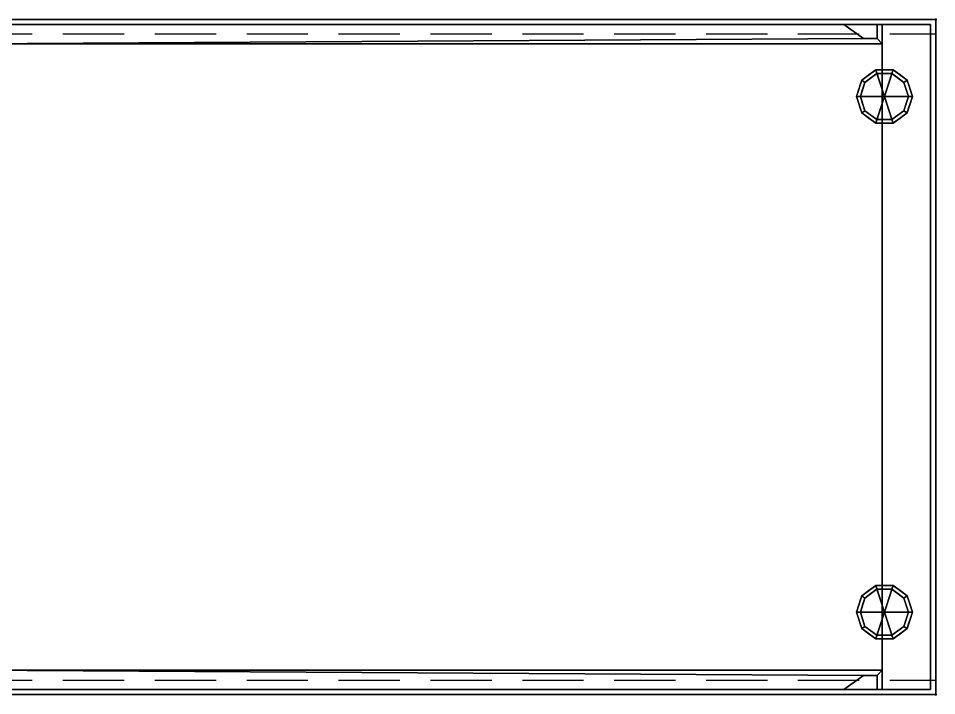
# Model space of a CAD drawing. Header units: millimetres. Extents: x -1 to 2001, y -701 to 1.
# Drawn here: x 1049 to 2001, y -701 to 1 of the extents above; entities that cross this region are included whole.
import ezdxf

# ---------------------------------------------------------------- set-up
doc = ezdxf.new("R2010")
doc.units = ezdxf.units.MM
doc.header["$PDMODE"] = 34
doc.linetypes.add('NASCOSTA', pattern=[9.525, 6.35, -3.175])
for name, color, linetype in [('IQ_200_2D', 1, 'Continuous'), ('IQ_200_3D', 1, 'Continuous'), ('IQ_204_2D', 7, 'Continuous'), ('IQ_204_3D', 7, 'Continuous'), ('IQ_INS_3D', 3, 'Continuous')]:
    doc.layers.add(name, color=color, linetype=linetype)

msp = doc.modelspace()

# ---------------------------------------------------------------- linework, layer by layer
at = {"layer": 'IQ_200_2D'}
for p, q in [((0, 0), (2000, 0)), ((2000, 0), (2000, -700)), ((2000, -700), (0, -700))]:
    msp.add_line(p, q, dxfattribs=at)
at = {"layer": 'IQ_204_2D', "linetype": 'NASCOSTA', "ltscale": 10}
for p, q in [((1000, -15), (2000, -15)), ((1000, -685), (2000, -685))]:
    msp.add_line(p, q, dxfattribs=at)
at = {"layer": 'IQ_INS_3D'}
for p in [(2000, 0), (2000, -700)]:
    msp.add_point(p, dxfattribs=at)

# ---------------------------------------------------------------- meshes
at = {"layer": 'IQ_200_3D'}
mesh = msp.add_polyface(dxfattribs=at)
corners = [(0, 0, 900), (0, -700, 900), (2000, -700, 900), (2000, 0, 900)]
mesh.append_faces([[corners[k] for k in face] for face in [(0, 1, 2, 3)]])
mesh = msp.add_polyface(dxfattribs=at)
corners = [(2000, -700, 850), (0, -700, 850), (0, 0, 850), (2000, 0, 850)]
mesh.append_faces([[corners[k] for k in face] for face in [(0, 1, 2, 3)]])
mesh = msp.add_polyface(dxfattribs=at)
corners = [(2000, 0, 900), (2000, 0, 850), (0, 0, 850), (0, 0, 900)]
mesh.append_faces([[corners[k] for k in face] for face in [(0, 1, 2, 3)]])
mesh = msp.add_polyface(dxfattribs=at)
corners = [(2000, -700, 900), (2000, -700, 850), (2000, 0, 850), (2000, 0, 900)]
mesh.append_faces([[corners[k] for k in face] for face in [(0, 1, 2, 3)]])
mesh = msp.add_polyface(dxfattribs=at)
corners = [(5.5, -5.5, 850), (5.5, -694.5, 850), (55.5, -694.5, 850), (55.5, -5.5, 850), (1994.5, -694.5, 850), (1994.5, -5.5, 850), (1944.5, -5.5, 850), (1944.5, -694.5, 850)]
mesh.append_faces([[corners[k] for k in face] for face in [(2, 3, 0, 1), (4, 5, 6, 7)]])
mesh = msp.add_polyface(dxfattribs=at)
corners = [(1994.5, -694.5, 150), (5.5, -694.5, 150), (5.5, -5.5, 150), (1994.5, -5.5, 150)]
mesh.append_faces([[corners[k] for k in face] for face in [(0, 1, 2, 3)]])
mesh = msp.add_polyface(dxfattribs=at)
corners = [(1994.5, -5.5, 150), (5.5, -5.5, 150), (5.5, -5.5, 850), (55.5, -5.5, 850), (55.5, -5.5, 200), (1944.5, -5.5, 200), (1944.5, -5.5, 850), (1994.5, -5.5, 850)]
mesh.append_faces([[corners[k] for k in face] for face in [(4, 5, 0, 1)]], dxfattribs={"vtx1": -1, "vtx3": -1})
mesh.append_faces([[corners[k] for k in face] for face in [(2, 3, 4, 1)]], dxfattribs={"vtx2": -1})
mesh.append_faces([[corners[k] for k in face] for face in [(5, 6, 7, 0)]], dxfattribs={"vtx3": -1})
mesh = msp.add_polyface(dxfattribs=at)
corners = [(1944.5, -5.5, 200), (55.5, -5.5, 200), (55.5, -694.5, 200), (1944.5, -694.5, 200)]
mesh.append_faces([[corners[k] for k in face] for face in [(0, 1, 2, 3)]])
mesh = msp.add_polyface(dxfattribs=at)
corners = [(1944.5, -25.5, 200), (1000, -25.5, 200), (1000, -5.5, 200), (1904.86, -5.5, 200), (1925.34, -19.84, 200), (1939.5, -19.84, 200), (1939.5, -5.5, 200), (1944.5, -5.5, 200)]
mesh.append_faces([[corners[k] for k in face] for face in [(7, 0, 5, 6), (3, 4, 1, 2)]], dxfattribs={"vtx1": -1})
mesh.append_faces([[corners[k] for k in face] for face in [(4, 5, 0, 1)]], dxfattribs={"vtx1": -1, "vtx3": -1})
mesh = msp.add_polyface(dxfattribs=at)
corners = [(1944.5, -25.5, 850), (1944.5, -5.5, 850), (1939.5, -5.5, 850), (1939.5, -19.84, 850), (1925.34, -19.84, 850), (1904.86, -5.5, 850), (1000, -5.5, 850), (1000, -25.5, 850)]
mesh.append_faces([[corners[k] for k in face] for face in [(7, 4, 5, 6), (3, 0, 1, 2)]], dxfattribs={"vtx0": -1})
mesh.append_faces([[corners[k] for k in face] for face in [(4, 7, 0, 3)]], dxfattribs={"vtx0": -1, "vtx2": -1})
mesh = msp.add_polyface(dxfattribs=at)
corners = [(1000, -5.5, 200), (1000, -5.5, 850), (1904.86, -5.5, 850), (1904.86, -5.5, 200)]
mesh.append_faces([[corners[k] for k in face] for face in [(0, 1, 2, 3)]])
mesh = msp.add_polyface(dxfattribs=at)
corners = [(1904.86, -5.5, 200), (1904.86, -5.5, 850), (1925.34, -19.84, 850), (1925.34, -19.84, 200)]
mesh.append_faces([[corners[k] for k in face] for face in [(0, 1, 2, 3)]])
mesh = msp.add_polyface(dxfattribs=at)
corners = [(1939.5, -5.5, 200), (1939.5, -5.5, 850), (1944.5, -5.5, 850), (1944.5, -5.5, 200)]
mesh.append_faces([[corners[k] for k in face] for face in [(0, 1, 2, 3)]])
mesh = msp.add_polyface(dxfattribs=at)
corners = [(1939.5, -19.84, 200), (1939.5, -19.84, 850), (1939.5, -5.5, 850), (1939.5, -5.5, 200)]
mesh.append_faces([[corners[k] for k in face] for face in [(0, 1, 2, 3)]])
mesh = msp.add_polyface(dxfattribs=at)
corners = [(1944.5, -694.5, 200), (1944.5, -694.5, 850), (1944.5, -5.5, 850), (1944.5, -5.5, 200)]
mesh.append_faces([[corners[k] for k in face] for face in [(0, 1, 2, 3)]])
mesh = msp.add_polyface(dxfattribs=at)
corners = [(1944.5, -5.5, 200), (1944.5, -5.5, 850), (1944.5, -25.5, 850), (1944.5, -25.5, 200)]
mesh.append_faces([[corners[k] for k in face] for face in [(0, 1, 2, 3)]])
mesh = msp.add_polyface(dxfattribs=at)
corners = [(1994.5, -694.5, 850), (1994.5, -694.5, 150), (1994.5, -5.5, 150), (1994.5, -5.5, 850)]
mesh.append_faces([[corners[k] for k in face] for face in [(0, 1, 2, 3)]])
mesh = msp.add_polyface(dxfattribs=at)
corners = [(1944.5, -25.5, 200), (1944.5, -25.5, 850), (1000, -25.5, 850), (1000, -25.5, 200)]
mesh.append_faces([[corners[k] for k in face] for face in [(0, 1, 2, 3)]])
mesh = msp.add_polyface(dxfattribs=at)
corners = [(1925.34, -19.84, 200), (1925.34, -19.84, 850), (1939.5, -19.84, 850), (1939.5, -19.84, 200)]
mesh.append_faces([[corners[k] for k in face] for face in [(0, 1, 2, 3)]])
mesh = msp.add_polyface(dxfattribs=at)
corners = [(1944.5, -674.5, 200), (1944.5, -694.5, 200), (1939.5, -694.5, 200), (1939.5, -680.16, 200), (1925.34, -680.16, 200), (1904.86, -694.5, 200), (1000, -694.5, 200), (1000, -674.5, 200)]
mesh.append_faces([[corners[k] for k in face] for face in [(3, 0, 1, 2), (7, 4, 5, 6)]], dxfattribs={"vtx0": -1})
mesh.append_faces([[corners[k] for k in face] for face in [(0, 3, 4, 7)]], dxfattribs={"vtx0": -1, "vtx2": -1})
mesh = msp.add_polyface(dxfattribs=at)
corners = [(1944.5, -674.5, 850), (1000, -674.5, 850), (1000, -694.5, 850), (1904.86, -694.5, 850), (1925.34, -680.16, 850), (1939.5, -680.16, 850), (1939.5, -694.5, 850), (1944.5, -694.5, 850)]
mesh.append_faces([[corners[k] for k in face] for face in [(3, 4, 1, 2), (7, 0, 5, 6)]], dxfattribs={"vtx1": -1})
mesh.append_faces([[corners[k] for k in face] for face in [(0, 1, 4, 5)]], dxfattribs={"vtx1": -1, "vtx3": -1})
mesh = msp.add_polyface(dxfattribs=at)
corners = [(1000, -674.5, 850), (1944.5, -674.5, 850), (1944.5, -674.5, 200), (1000, -674.5, 200)]
mesh.append_faces([[corners[k] for k in face] for face in [(0, 1, 2, 3)]])
mesh = msp.add_polyface(dxfattribs=at)
corners = [(1944.5, -674.5, 850), (1944.5, -694.5, 850), (1944.5, -694.5, 200), (1944.5, -674.5, 200)]
mesh.append_faces([[corners[k] for k in face] for face in [(0, 1, 2, 3)]])
mesh = msp.add_polyface(dxfattribs=at)
corners = [(1925.34, -680.16, 850), (1904.86, -694.5, 850), (1904.86, -694.5, 200), (1925.34, -680.16, 200)]
mesh.append_faces([[corners[k] for k in face] for face in [(0, 1, 2, 3)]])
mesh = msp.add_polyface(dxfattribs=at)
corners = [(1939.5, -680.16, 850), (1925.34, -680.16, 850), (1925.34, -680.16, 200), (1939.5, -680.16, 200)]
mesh.append_faces([[corners[k] for k in face] for face in [(0, 1, 2, 3)]])
mesh = msp.add_polyface(dxfattribs=at)
corners = [(1939.5, -694.5, 850), (1939.5, -680.16, 850), (1939.5, -680.16, 200), (1939.5, -694.5, 200)]
mesh.append_faces([[corners[k] for k in face] for face in [(0, 1, 2, 3)]])
mesh = msp.add_polyface(dxfattribs=at)
corners = [(5.5, -694.5, 150), (1994.5, -694.5, 150), (1994.5, -694.5, 850), (1944.5, -694.5, 850), (1944.5, -694.5, 200), (55.5, -694.5, 200), (55.5, -694.5, 850), (5.5, -694.5, 850)]
mesh.append_faces([[corners[k] for k in face] for face in [(4, 5, 0, 1)]], dxfattribs={"vtx1": -1, "vtx3": -1})
mesh.append_faces([[corners[k] for k in face] for face in [(2, 3, 4, 1)]], dxfattribs={"vtx2": -1})
mesh.append_faces([[corners[k] for k in face] for face in [(5, 6, 7, 0)]], dxfattribs={"vtx3": -1})
mesh = msp.add_polyface(dxfattribs=at)
corners = [(1904.86, -694.5, 850), (1000, -694.5, 850), (1000, -694.5, 200), (1904.86, -694.5, 200)]
mesh.append_faces([[corners[k] for k in face] for face in [(0, 1, 2, 3)]])
mesh = msp.add_polyface(dxfattribs=at)
corners = [(1944.5, -694.5, 850), (1939.5, -694.5, 850), (1939.5, -694.5, 200), (1944.5, -694.5, 200)]
mesh.append_faces([[corners[k] for k in face] for face in [(0, 1, 2, 3)]])
mesh = msp.add_polyface(dxfattribs=at)
corners = [(0, -700, 900), (0, -700, 850), (2000, -700, 850), (2000, -700, 900)]
mesh.append_faces([[corners[k] for k in face] for face in [(0, 1, 2, 3)]])
at = {"layer": 'IQ_204_3D'}
mesh = msp.add_polyface(dxfattribs=at)
corners = [(1946.9, -80, 150), (1975.9, -80, 150), (1970.36, -62.95, 150), (1955.86, -52.42, 150), (1937.94, -52.42, 150), (1923.44, -62.95, 150), (1917.9, -80, 150)]
mesh.append_faces([[corners[k] for k in face] for face in [(0, 4, 5, 6)]], dxfattribs={"vtx0": -1})
mesh.append_faces([[corners[k] for k in face] for face in [(0, 3, 4)]], dxfattribs={"vtx0": -1, "vtx2": -1})
mesh.append_faces([[corners[k] for k in face] for face in [(0, 1, 2, 3)]], dxfattribs={"vtx3": -1})
mesh = msp.add_polyface(dxfattribs=at)
corners = [(1917.9, -80, 150), (1923.44, -62.95, 150), (1937.94, -52.42, 150), (1955.86, -52.42, 150), (1970.36, -62.95, 150), (1975.9, -80, 150), (1975.9, -80, 25), (1970.36, -62.95, 25), (1955.86, -52.42, 25), (1937.94, -52.42, 25), (1923.44, -62.95, 25), (1917.9, -80, 25), (1963.11, -57.69, 150), (1963.11, -57.69, 25), (1973.13, -71.48, 25), (1973.13, -71.48, 150), (1946.9, -52.42, 150), (1946.9, -52.42, 25), (1930.69, -57.69, 25), (1930.69, -57.69, 150), (1920.21, -72.88, 25), (1920.67, -71.48, 150), (1921.83, -67.92, 25)]
mesh.append_faces([[corners[k] for k in face] for face in [(22, 1, 10), (1, 22, 21)]], dxfattribs={"vtx0": -1, "vtx1": -1})
mesh.append_faces([[corners[k] for k in face] for face in [(20, 0, 21)]], dxfattribs={"vtx0": -1, "vtx2": -1})
mesh.append_faces([[corners[k] for k in face] for face in [(22, 20, 21)]], dxfattribs={"vtx1": -1, "vtx2": -1})
mesh.append_faces([[corners[k] for k in face] for face in [(2, 16, 17, 9), (13, 8, 3, 12), (4, 15, 14, 7), (7, 13, 12, 4), (9, 18, 19, 2), (16, 3, 8, 17), (1, 19, 18, 10)]], dxfattribs={"vtx1": -1, "vtx3": -1})
mesh.append_faces([[corners[k] for k in face] for face in [(5, 6, 14, 15), (20, 11, 0)]], dxfattribs={"vtx2": -1})
mesh = msp.add_polyface(dxfattribs=at)
corners = [(1917.9, -80, 25), (1923.44, -62.95, 25), (1937.94, -52.42, 25), (1955.86, -52.42, 25), (1970.36, -62.95, 25), (1975.9, -80, 25), (1971.9, -80, 25), (1967.13, -65.31, 25), (1954.63, -56.22, 25), (1939.17, -56.22, 25), (1926.67, -65.31, 25), (1921.9, -80, 25)]
mesh.append_faces([[corners[k] for k in face] for face in [(10, 1, 2, 9)]], dxfattribs={"vtx0": -1, "vtx2": -1})
mesh.append_faces([[corners[k] for k in face] for face in [(6, 7, 4, 5)]], dxfattribs={"vtx1": -1})
mesh.append_faces([[corners[k] for k in face] for face in [(8, 9, 2, 3), (7, 8, 3, 4)]], dxfattribs={"vtx1": -1, "vtx3": -1})
mesh.append_faces([[corners[k] for k in face] for face in [(11, 0, 1, 10)]], dxfattribs={"vtx2": -1})
mesh = msp.add_polyface(dxfattribs=at)
corners = [(1921.9, -80, 25), (1926.67, -65.31, 25), (1939.17, -56.22, 25), (1954.63, -56.22, 25), (1967.13, -65.31, 25), (1971.9, -80, 25), (1971.9, -80, 0), (1967.13, -65.31, 0), (1954.63, -56.22, 0), (1939.17, -56.22, 0), (1926.67, -65.31, 0), (1921.9, -80, 0), (1960.88, -60.76, 0), (1960.88, -60.76, 25), (1969.51, -72.65, 25), (1969.51, -72.65, 0), (1946.9, -56.22, 25), (1946.9, -56.22, 0), (1924.22, -72.87, 0), (1924.29, -72.65, 25), (1932.92, -60.76, 0), (1932.92, -60.76, 25)]
mesh.append_faces([[corners[k] for k in face] for face in [(15, 14, 5, 6)]], dxfattribs={"vtx0": -1})
mesh.append_faces([[corners[k] for k in face] for face in [(7, 4, 14, 15), (9, 2, 16, 17), (8, 3, 13, 12), (12, 13, 4, 7), (19, 10, 18), (17, 16, 3, 8), (10, 19, 1), (18, 0, 19)]], dxfattribs={"vtx0": -1, "vtx2": -1})
mesh.append_faces([[corners[k] for k in face] for face in [(21, 2, 9, 20), (1, 21, 20, 10)]], dxfattribs={"vtx1": -1, "vtx3": -1})
mesh.append_faces([[corners[k] for k in face] for face in [(18, 11, 0)]], dxfattribs={"vtx2": -1})
mesh = msp.add_polyface(dxfattribs=at)
corners = [(1921.9, -80, 0), (1926.67, -65.31, 0), (1939.17, -56.22, 0), (1954.63, -56.22, 0), (1967.13, -65.31, 0), (1971.9, -80, 0), (1946.9, -80, 0)]
mesh.append_faces([[corners[k] for k in face] for face in [(1, 2, 6, 0)]], dxfattribs={"vtx1": -1})
mesh.append_faces([[corners[k] for k in face] for face in [(2, 3, 6)]], dxfattribs={"vtx1": -1, "vtx2": -1})
mesh.append_faces([[corners[k] for k in face] for face in [(4, 5, 6, 3)]], dxfattribs={"vtx2": -1})
mesh = msp.add_polyface(dxfattribs=at)
corners = [(1946.9, -80, 150), (1917.9, -80, 150), (1923.44, -97.05, 150), (1937.94, -107.58, 150), (1955.86, -107.58, 150), (1970.36, -97.05, 150), (1975.9, -80, 150)]
mesh.append_faces([[corners[k] for k in face] for face in [(0, 4, 5, 6)]], dxfattribs={"vtx0": -1})
mesh.append_faces([[corners[k] for k in face] for face in [(4, 0, 3)]], dxfattribs={"vtx0": -1, "vtx1": -1})
mesh.append_faces([[corners[k] for k in face] for face in [(0, 1, 2, 3)]], dxfattribs={"vtx3": -1})
mesh = msp.add_polyface(dxfattribs=at)
corners = [(1975.9, -80, 150), (1970.36, -97.05, 150), (1955.86, -107.58, 150), (1937.94, -107.58, 150), (1923.44, -97.05, 150), (1917.9, -80, 150), (1917.9, -80, 25), (1923.44, -97.05, 25), (1937.94, -107.58, 25), (1955.86, -107.58, 25), (1970.36, -97.05, 25), (1975.9, -80, 25), (1920.21, -87.12, 150), (1920.67, -88.52, 25), (1930.69, -102.31, 25), (1930.69, -102.31, 150), (1946.9, -107.58, 150), (1946.9, -107.58, 25), (1963.11, -102.31, 25), (1963.11, -102.31, 150), (1973.59, -87.12, 25), (1973.13, -88.52, 150), (1921.83, -92.08, 150), (1971.97, -92.08, 25)]
mesh.append_faces([[corners[k] for k in face] for face in [(6, 12, 5)]], dxfattribs={"vtx0": -1})
mesh.append_faces([[corners[k] for k in face] for face in [(23, 1, 10), (22, 7, 4), (7, 22, 13), (1, 23, 21)]], dxfattribs={"vtx0": -1, "vtx1": -1})
mesh.append_faces([[corners[k] for k in face] for face in [(12, 6, 13), (20, 0, 21)]], dxfattribs={"vtx0": -1, "vtx2": -1})
mesh.append_faces([[corners[k] for k in face] for face in [(22, 12, 13), (23, 20, 21)]], dxfattribs={"vtx1": -1, "vtx2": -1})
mesh.append_faces([[corners[k] for k in face] for face in [(15, 4, 7, 14), (3, 15, 14, 8), (17, 9, 2, 16), (19, 2, 9, 18), (18, 10, 1, 19), (16, 3, 8, 17)]], dxfattribs={"vtx1": -1, "vtx3": -1})
mesh.append_faces([[corners[k] for k in face] for face in [(20, 11, 0)]], dxfattribs={"vtx2": -1})
mesh = msp.add_polyface(dxfattribs=at)
corners = [(1975.9, -80, 25), (1970.36, -97.05, 25), (1955.86, -107.58, 25), (1937.94, -107.58, 25), (1923.44, -97.05, 25), (1917.9, -80, 25), (1921.9, -80, 25), (1926.67, -94.69, 25), (1939.17, -103.78, 25), (1954.63, -103.78, 25), (1967.13, -94.69, 25), (1971.9, -80, 25)]
mesh.append_faces([[corners[k] for k in face] for face in [(1, 10, 11, 0)]], dxfattribs={"vtx0": -1})
mesh.append_faces([[corners[k] for k in face] for face in [(3, 8, 9, 2), (2, 9, 10, 1)]], dxfattribs={"vtx0": -1, "vtx2": -1})
mesh.append_faces([[corners[k] for k in face] for face in [(3, 4, 7, 8)]], dxfattribs={"vtx1": -1, "vtx3": -1})
mesh.append_faces([[corners[k] for k in face] for face in [(4, 5, 6, 7)]], dxfattribs={"vtx3": -1})
mesh = msp.add_polyface(dxfattribs=at)
corners = [(1971.9, -80, 25), (1967.13, -94.69, 25), (1954.63, -103.78, 25), (1939.17, -103.78, 25), (1926.67, -94.69, 25), (1921.9, -80, 25), (1921.9, -80, 0), (1926.67, -94.69, 0), (1939.17, -103.78, 0), (1954.63, -103.78, 0), (1967.13, -94.69, 0), (1971.9, -80, 0), (1924.22, -87.13, 0), (1924.29, -87.35, 25), (1932.92, -99.24, 25), (1932.92, -99.24, 0), (1946.9, -103.78, 25), (1946.9, -103.78, 0), (1969.58, -87.13, 0), (1969.51, -87.35, 25), (1960.88, -99.24, 25), (1960.88, -99.24, 0)]
mesh.append_faces([[corners[k] for k in face] for face in [(7, 13, 12)]], dxfattribs={"vtx0": -1, "vtx1": -1})
mesh.append_faces([[corners[k] for k in face] for face in [(15, 14, 4, 7), (14, 15, 8, 3), (12, 13, 5), (9, 2, 16), (19, 10, 18), (10, 19, 1), (20, 21, 10, 1), (2, 9, 21, 20), (18, 0, 19)]], dxfattribs={"vtx0": -1, "vtx2": -1})
mesh.append_faces([[corners[k] for k in face] for face in [(4, 13, 7), (8, 17, 3)]], dxfattribs={"vtx1": -1, "vtx2": -1})
mesh.append_faces([[corners[k] for k in face] for face in [(16, 3, 17, 9)]], dxfattribs={"vtx1": -1, "vtx3": -1})
mesh.append_faces([[corners[k] for k in face] for face in [(5, 6, 12), (18, 11, 0)]], dxfattribs={"vtx2": -1})
mesh = msp.add_polyface(dxfattribs=at)
corners = [(1971.9, -80, 0), (1967.13, -94.69, 0), (1954.63, -103.78, 0), (1939.17, -103.78, 0), (1926.67, -94.69, 0), (1921.9, -80, 0), (1946.9, -80, 0)]
mesh.append_faces([[corners[k] for k in face] for face in [(3, 6, 2)]], dxfattribs={"vtx0": -1, "vtx1": -1})
mesh.append_faces([[corners[k] for k in face] for face in [(1, 2, 6, 0)]], dxfattribs={"vtx1": -1})
mesh.append_faces([[corners[k] for k in face] for face in [(4, 5, 6, 3)]], dxfattribs={"vtx2": -1})
mesh = msp.add_polyface(dxfattribs=at)
corners = [(1946.9, -614.5, 150), (1975.9, -614.5, 150), (1970.36, -597.45, 150), (1955.86, -586.92, 150), (1937.94, -586.92, 150), (1923.44, -597.45, 150), (1917.9, -614.5, 150)]
mesh.append_faces([[corners[k] for k in face] for face in [(0, 4, 5, 6)]], dxfattribs={"vtx0": -1})
mesh.append_faces([[corners[k] for k in face] for face in [(0, 3, 4)]], dxfattribs={"vtx0": -1, "vtx2": -1})
mesh.append_faces([[corners[k] for k in face] for face in [(0, 1, 2, 3)]], dxfattribs={"vtx3": -1})
mesh = msp.add_polyface(dxfattribs=at)
corners = [(1917.9, -614.5, 150), (1923.44, -597.45, 150), (1937.94, -586.92, 150), (1955.86, -586.92, 150), (1970.36, -597.45, 150), (1975.9, -614.5, 150), (1975.9, -614.5, 25), (1970.36, -597.45, 25), (1955.86, -586.92, 25), (1937.94, -586.92, 25), (1923.44, -597.45, 25), (1917.9, -614.5, 25), (1963.11, -592.19, 150), (1963.11, -592.19, 25), (1973.13, -605.98, 25), (1973.13, -605.98, 150), (1946.9, -586.92, 150), (1946.9, -586.92, 25), (1930.69, -592.19, 25), (1930.69, -592.19, 150), (1920.21, -607.38, 25), (1920.67, -605.98, 150), (1921.83, -602.42, 25)]
mesh.append_faces([[corners[k] for k in face] for face in [(22, 1, 10), (1, 22, 21)]], dxfattribs={"vtx0": -1, "vtx1": -1})
mesh.append_faces([[corners[k] for k in face] for face in [(20, 0, 21)]], dxfattribs={"vtx0": -1, "vtx2": -1})
mesh.append_faces([[corners[k] for k in face] for face in [(22, 20, 21)]], dxfattribs={"vtx1": -1, "vtx2": -1})
mesh.append_faces([[corners[k] for k in face] for face in [(2, 16, 17, 9), (13, 8, 3, 12), (4, 15, 14, 7), (7, 13, 12, 4), (9, 18, 19, 2), (16, 3, 8, 17), (1, 19, 18, 10)]], dxfattribs={"vtx1": -1, "vtx3": -1})
mesh.append_faces([[corners[k] for k in face] for face in [(5, 6, 14, 15), (20, 11, 0)]], dxfattribs={"vtx2": -1})
mesh = msp.add_polyface(dxfattribs=at)
corners = [(1917.9, -614.5, 25), (1923.44, -597.45, 25), (1937.94, -586.92, 25), (1955.86, -586.92, 25), (1970.36, -597.45, 25), (1975.9, -614.5, 25), (1971.9, -614.5, 25), (1967.13, -599.81, 25), (1954.63, -590.72, 25), (1939.17, -590.72, 25), (1926.67, -599.81, 25), (1921.9, -614.5, 25)]
mesh.append_faces([[corners[k] for k in face] for face in [(10, 1, 2, 9)]], dxfattribs={"vtx0": -1, "vtx2": -1})
mesh.append_faces([[corners[k] for k in face] for face in [(6, 7, 4, 5)]], dxfattribs={"vtx1": -1})
mesh.append_faces([[corners[k] for k in face] for face in [(8, 9, 2, 3), (7, 8, 3, 4)]], dxfattribs={"vtx1": -1, "vtx3": -1})
mesh.append_faces([[corners[k] for k in face] for face in [(11, 0, 1, 10)]], dxfattribs={"vtx2": -1})
mesh = msp.add_polyface(dxfattribs=at)
corners = [(1921.9, -614.5, 25), (1926.67, -599.81, 25), (1939.17, -590.72, 25), (1954.63, -590.72, 25), (1967.13, -599.81, 25), (1971.9, -614.5, 25), (1971.9, -614.5, 0), (1967.13, -599.81, 0), (1954.63, -590.72, 0), (1939.17, -590.72, 0), (1926.67, -599.81, 0), (1921.9, -614.5, 0), (1960.88, -595.26, 0), (1960.88, -595.26, 25), (1969.51, -607.15, 25), (1969.51, -607.15, 0), (1946.9, -590.72, 25), (1946.9, -590.72, 0), (1924.22, -607.37, 0), (1924.29, -607.15, 25), (1932.92, -595.26, 0), (1932.92, -595.26, 25)]
mesh.append_faces([[corners[k] for k in face] for face in [(15, 14, 5, 6)]], dxfattribs={"vtx0": -1})
mesh.append_faces([[corners[k] for k in face] for face in [(7, 4, 14, 15), (9, 2, 16, 17), (8, 3, 13, 12), (12, 13, 4, 7), (19, 10, 18), (17, 16, 3, 8), (10, 19, 1), (18, 0, 19)]], dxfattribs={"vtx0": -1, "vtx2": -1})
mesh.append_faces([[corners[k] for k in face] for face in [(21, 2, 9, 20), (1, 21, 20, 10)]], dxfattribs={"vtx1": -1, "vtx3": -1})
mesh.append_faces([[corners[k] for k in face] for face in [(18, 11, 0)]], dxfattribs={"vtx2": -1})
mesh = msp.add_polyface(dxfattribs=at)
corners = [(1921.9, -614.5, 0), (1926.67, -599.81, 0), (1939.17, -590.72, 0), (1954.63, -590.72, 0), (1967.13, -599.81, 0), (1971.9, -614.5, 0), (1946.9, -614.5, 0)]
mesh.append_faces([[corners[k] for k in face] for face in [(1, 2, 6, 0)]], dxfattribs={"vtx1": -1})
mesh.append_faces([[corners[k] for k in face] for face in [(2, 3, 6)]], dxfattribs={"vtx1": -1, "vtx2": -1})
mesh.append_faces([[corners[k] for k in face] for face in [(4, 5, 6, 3)]], dxfattribs={"vtx2": -1})
mesh = msp.add_polyface(dxfattribs=at)
corners = [(1946.9, -614.5, 150), (1917.9, -614.5, 150), (1923.44, -631.55, 150), (1937.94, -642.08, 150), (1955.86, -642.08, 150), (1970.36, -631.55, 150), (1975.9, -614.5, 150)]
mesh.append_faces([[corners[k] for k in face] for face in [(0, 4, 5, 6)]], dxfattribs={"vtx0": -1})
mesh.append_faces([[corners[k] for k in face] for face in [(4, 0, 3)]], dxfattribs={"vtx0": -1, "vtx1": -1})
mesh.append_faces([[corners[k] for k in face] for face in [(0, 1, 2, 3)]], dxfattribs={"vtx3": -1})
mesh = msp.add_polyface(dxfattribs=at)
corners = [(1975.9, -614.5, 150), (1970.36, -631.55, 150), (1955.86, -642.08, 150), (1937.94, -642.08, 150), (1923.44, -631.55, 150), (1917.9, -614.5, 150), (1917.9, -614.5, 25), (1923.44, -631.55, 25), (1937.94, -642.08, 25), (1955.86, -642.08, 25), (1970.36, -631.55, 25), (1975.9, -614.5, 25), (1920.21, -621.62, 150), (1920.67, -623.02, 25), (1930.69, -636.81, 25), (1930.69, -636.81, 150), (1946.9, -642.08, 150), (1946.9, -642.08, 25), (1963.11, -636.81, 25), (1963.11, -636.81, 150), (1973.59, -621.62, 25), (1973.13, -623.02, 150), (1921.83, -626.58, 150), (1971.97, -626.58, 25)]
mesh.append_faces([[corners[k] for k in face] for face in [(6, 12, 5)]], dxfattribs={"vtx0": -1})
mesh.append_faces([[corners[k] for k in face] for face in [(23, 1, 10), (22, 7, 4), (7, 22, 13), (1, 23, 21)]], dxfattribs={"vtx0": -1, "vtx1": -1})
mesh.append_faces([[corners[k] for k in face] for face in [(12, 6, 13), (20, 0, 21)]], dxfattribs={"vtx0": -1, "vtx2": -1})
mesh.append_faces([[corners[k] for k in face] for face in [(22, 12, 13), (23, 20, 21)]], dxfattribs={"vtx1": -1, "vtx2": -1})
mesh.append_faces([[corners[k] for k in face] for face in [(15, 4, 7, 14), (3, 15, 14, 8), (17, 9, 2, 16), (19, 2, 9, 18), (18, 10, 1, 19), (16, 3, 8, 17)]], dxfattribs={"vtx1": -1, "vtx3": -1})
mesh.append_faces([[corners[k] for k in face] for face in [(20, 11, 0)]], dxfattribs={"vtx2": -1})
mesh = msp.add_polyface(dxfattribs=at)
corners = [(1975.9, -614.5, 25), (1970.36, -631.55, 25), (1955.86, -642.08, 25), (1937.94, -642.08, 25), (1923.44, -631.55, 25), (1917.9, -614.5, 25), (1921.9, -614.5, 25), (1926.67, -629.19, 25), (1939.17, -638.28, 25), (1954.63, -638.28, 25), (1967.13, -629.19, 25), (1971.9, -614.5, 25)]
mesh.append_faces([[corners[k] for k in face] for face in [(1, 10, 11, 0)]], dxfattribs={"vtx0": -1})
mesh.append_faces([[corners[k] for k in face] for face in [(3, 8, 9, 2), (2, 9, 10, 1)]], dxfattribs={"vtx0": -1, "vtx2": -1})
mesh.append_faces([[corners[k] for k in face] for face in [(3, 4, 7, 8)]], dxfattribs={"vtx1": -1, "vtx3": -1})
mesh.append_faces([[corners[k] for k in face] for face in [(4, 5, 6, 7)]], dxfattribs={"vtx3": -1})
mesh = msp.add_polyface(dxfattribs=at)
corners = [(1971.9, -614.5, 25), (1967.13, -629.19, 25), (1954.63, -638.28, 25), (1939.17, -638.28, 25), (1926.67, -629.19, 25), (1921.9, -614.5, 25), (1921.9, -614.5, 0), (1926.67, -629.19, 0), (1939.17, -638.28, 0), (1954.63, -638.28, 0), (1967.13, -629.19, 0), (1971.9, -614.5, 0), (1924.22, -621.63, 0), (1924.29, -621.85, 25), (1932.92, -633.74, 25), (1932.92, -633.74, 0), (1946.9, -638.28, 25), (1946.9, -638.28, 0), (1969.58, -621.63, 0), (1969.51, -621.85, 25), (1960.88, -633.74, 25), (1960.88, -633.74, 0)]
mesh.append_faces([[corners[k] for k in face] for face in [(7, 13, 12)]], dxfattribs={"vtx0": -1, "vtx1": -1})
mesh.append_faces([[corners[k] for k in face] for face in [(15, 14, 4, 7), (14, 15, 8, 3), (12, 13, 5), (9, 2, 16), (19, 10, 18), (10, 19, 1), (20, 21, 10, 1), (2, 9, 21, 20), (18, 0, 19)]], dxfattribs={"vtx0": -1, "vtx2": -1})
mesh.append_faces([[corners[k] for k in face] for face in [(4, 13, 7), (8, 17, 3)]], dxfattribs={"vtx1": -1, "vtx2": -1})
mesh.append_faces([[corners[k] for k in face] for face in [(16, 3, 17, 9)]], dxfattribs={"vtx1": -1, "vtx3": -1})
mesh.append_faces([[corners[k] for k in face] for face in [(5, 6, 12), (18, 11, 0)]], dxfattribs={"vtx2": -1})
mesh = msp.add_polyface(dxfattribs=at)
corners = [(1971.9, -614.5, 0), (1967.13, -629.19, 0), (1954.63, -638.28, 0), (1939.17, -638.28, 0), (1926.67, -629.19, 0), (1921.9, -614.5, 0), (1946.9, -614.5, 0)]
mesh.append_faces([[corners[k] for k in face] for face in [(3, 6, 2)]], dxfattribs={"vtx0": -1, "vtx1": -1})
mesh.append_faces([[corners[k] for k in face] for face in [(1, 2, 6, 0)]], dxfattribs={"vtx1": -1})
mesh.append_faces([[corners[k] for k in face] for face in [(4, 5, 6, 3)]], dxfattribs={"vtx2": -1})

doc.saveas('drawing.dxf')
